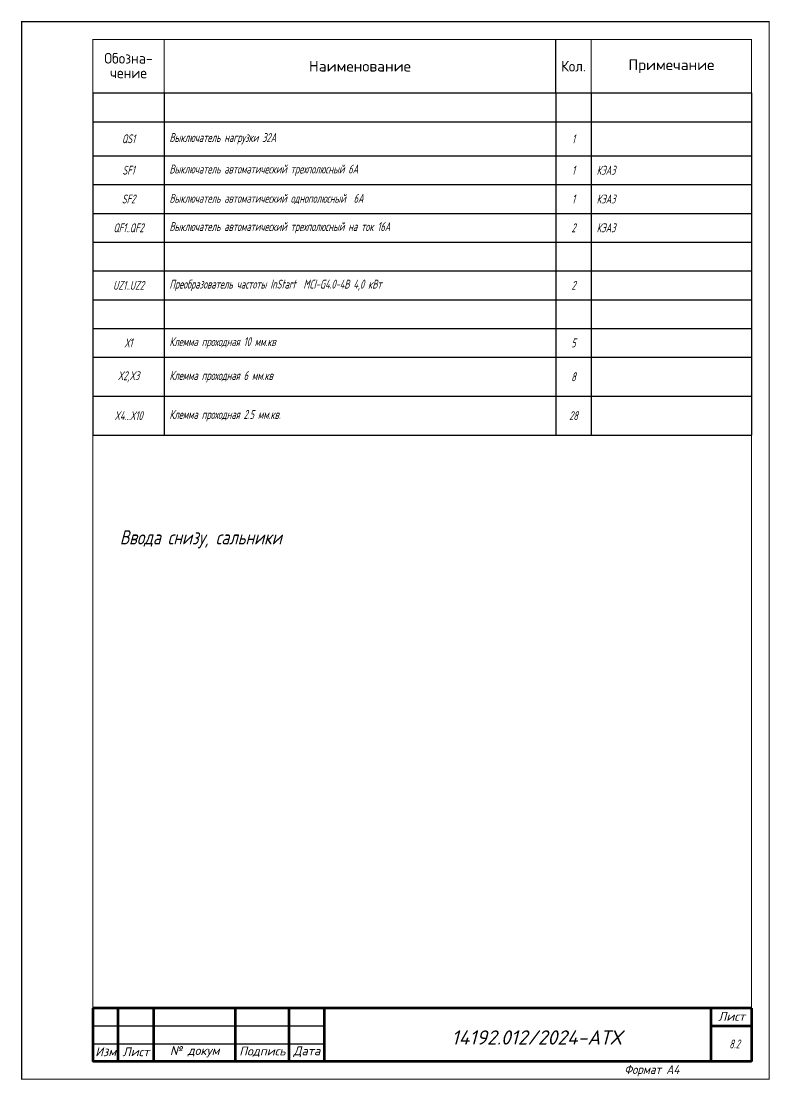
# Model space of a CAD drawing. Header units: millimetres. Extents: x 2725 to 10524, y 7125 to 11639.
# Drawn here: x 3650.5 to 3860.8, y 8296.9 to 8594.2 of the extents above; entities that cross this region are included whole.
import ezdxf
from ezdxf.enums import TextEntityAlignment as Align

# ---------------------------------------------------------------- set-up
doc = ezdxf.new("R2010")
doc.units = ezdxf.units.MM
doc.header["$LTSCALE"] = 4
doc.linetypes.add('SolidLine', pattern=[0])
doc.layers.add('SHTAMP', color=7, linetype='SolidLine', lineweight=25)
doc.layers.add('Основеая', color=5, linetype='Continuous', lineweight=60)
for name, color, linetype in [('SYMS', 7, 'Continuous'), ('Вспомогательная', 1, 'Continuous'), ('Текст', 2, 'Continuous')]:
    doc.layers.add(name, color=color, linetype=linetype)
doc.styles.add('Geniso25.100.15', font='geniso.shx', dxfattribs={"oblique": 15, "height": 2.5})
doc.styles.add('ISOCPEUR', font='isocpeui.ttf')
doc.styles.add('Simplex00.10.00', font='simplex.shx')
doc.styles.add('Simplex25.085.15', font='', dxfattribs={"width": 0.85, "oblique": 15, "height": 2.5})
doc.styles.add('Simplex30.100.00', font='simplex.shx', dxfattribs={"height": 3})
doc.styles.add('ГОСТ', font='isocpeur.ttf', dxfattribs={"oblique": 15})
doc.styles.add('Стиль мой-1', font='', dxfattribs={"width": 0.85, "oblique": 15, "height": 2.5})
doc.styles.get('Simplex25.085.15').set_extended_font_data('GOST type A')
doc.styles.get('Стиль мой-1').set_extended_font_data('GOST type A')

# ---------------------------------------------------------------- blocks, each defined once
blk = doc.blocks.new('Формат А4')
at = {"color": 0, "linetype": 'Continuous', "const_width": 0.3}
for points in [[(0, 0), (210, 0), (210, -297), (0, -297)], [(20, -292), (20, -5), (205, -5), (205, -292)]]:
    blk.add_lwpolyline(points, close=True, dxfattribs=at)
at = {"color": 0, "linetype": 'Continuous', "style": 'Geniso25.100.15', "oblique": 15}
blk.add_text('Формат А4', height=2.5, dxfattribs=at).set_placement((177, -294.25), align=Align.MIDDLE_CENTER)
blk = doc.blocks.new('*U14')
at = {"color": 0, "linetype": 'Continuous', "lineweight": -2, "const_width": 0.3}
blk.add_lwpolyline([(0, -15), (185, -15), (185, 0), (0, 0)], close=True, dxfattribs=at)
at = {"color": 0, "linetype": 'Continuous', "lineweight": -2, "ltscale": 0.85, "const_width": 0.3}
for points in [[(20, 0), (20, -15)], [(130, 0), (130, -15)], [(140, 0), (140, -15)]]:
    blk.add_lwpolyline(points, dxfattribs=at)
at = {"color": 0, "linetype": 'Continuous', "ltscale": 10, "style": 'Simplex30.100.00', "width": 0.9}
for s, p in [('Обозна-', (10, -5.26)), ('чение', (10, -9.37)), ('Кол.', (135, -7.5))]:
    blk.add_text(s, height=3, dxfattribs=at).set_placement(p, align=Align.MIDDLE)
at = {"color": 0, "linetype": 'Continuous', "ltscale": 10, "style": 'Simplex30.100.00'}
for s, p in [('Примечание', (162.5, -7.5)), ('Наименование', (75, -7.5))]:
    blk.add_text(s, height=3, dxfattribs=at).set_placement(p, align=Align.MIDDLE)
blk = doc.blocks.new('*T229')
at = {"color": 0, "linetype": 'ByBlock', "lineweight": -2, "transparency": 16777216}
for p, q in [((0, 0), (185, 0)), ((0, 0), (0, -96.11)), ((20, 0), (20, -96.11)), ((130, 0), (130, -96.11)), ((140, 0), (140, -96.11)), ((185, 0), (185, -96.11)), ((0, -8.08), (185, -8.08)), ((0, -17.68), (185, -17.68)), ((0, -25.76), (185, -25.76)), ((0, -33.84), (185, -33.84)), ((0, -41.92), (185, -41.92)), ((0, -50), (185, -50)), ((0, -58.08), (185, -58.08)), ((0, -66.16), (185, -66.16)), ((0, -74.24), (185, -74.24)), ((0, -85.18), (185, -85.18)), ((0, -96.11), (185, -96.11))]:
    blk.add_line(p, q, dxfattribs=at)
at = {"color": 0, "linetype": 'Continuous', "lineweight": -2, "transparency": 16777216, "char_height": 2.5, "style": 'Simplex25.085.15'}
for s, insert, width, attachment_point in [('QS1', (10, -12.88), 17, 5), ('Выключатель нагрузки 32А', (21.5, -12.88), 107, 4), ('1', (135, -12.88), 7, 5), ('SF1', (10, -21.72), 17, 5), ('Выключатель автоматический трехполюсный 6А ', (21.5, -21.72), 107, 4), ('1', (135, -21.72), 7, 5), ('КЭАЗ', (141.5, -21.72), 42, 4), ('SF2', (10, -29.8), 17, 5), ('Выключатель автоматический однополюсный  6А', (21.5, -29.8), 107, 4), ('1', (135, -29.8), 7, 5), ('КЭАЗ', (141.5, -29.8), 42, 4), ('QF1..QF2', (10, -37.88), 17, 5), ('Выключатель автоматический трехполюсный на ток 16А', (21.5, -37.88), 107, 4), ('2', (135, -37.88), 7, 5), ('КЭАЗ', (141.5, -37.88), 42, 4), ('UZ1..UZ2', (10, -54.04), 17, 5), ('Преобразователь частоты InStart  MCI-G4.0-4B 4,0 кВт', (21.5, -54.04), 107, 4), ('2', (135, -54.04), 7, 5), ('Х1', (10, -70.2), 17, 5), ('Клемма проходная 10 мм.кв', (21.5, -70.2), 107, 4), ('5', (135, -70.2), 7, 5), ('X2,X3', (10, -79.71), 17, 5), ('Клемма проходная 6 мм.кв', (21.5, -79.71), 107, 4), ('8', (135, -79.71), 7, 5), ('Клемма проходная 2.5 мм.кв.', (21.5, -90.64), 107, 4), ('X4...X10', (10, -90.64), 17, 5), ('28', (135, -90.64), 7, 5)]:
    blk.add_mtext(s, dxfattribs=dict(at, insert=insert, width=width, attachment_point=attachment_point))

msp = doc.modelspace()

# ---------------------------------------------------------------- linework, layer by layer
at = {"layer": 'Вспомогательная', "color": 7}
for p, q in [((3670.61, 8312.02), (3735.61, 8312.02)), ((3670.61, 8307.02), (3735.61, 8307.02)), ((3670.61, 8302.02), (3735.61, 8302.02))]:
    msp.add_line(p, q, dxfattribs=at)
at = {"layer": 'Основеая', "color": 7}
for p, q in [((3670.61, 8317.02), (3670.61, 8302.02)), ((3855.61, 8317.02), (3670.61, 8317.02)), ((3677.61, 8317.02), (3677.61, 8302.02)), ((3687.61, 8317.02), (3687.61, 8302.02)), ((3710.61, 8317.02), (3710.61, 8302.02)), ((3725.61, 8317.02), (3725.61, 8302.02)), ((3735.61, 8317.02), (3735.61, 8302.02)), ((3844.18, 8317.02), (3844.18, 8302.02)), ((3855.61, 8317.02), (3855.61, 8302.02)), ((3844.18, 8312.02), (3855.61, 8312.02)), ((3855.61, 8302.02), (3670.61, 8302.02))]:
    msp.add_line(p, q, dxfattribs=at)

# ---------------------------------------------------------------- block references
for name, p in [('Формат А4', (3650.61, 8594.02)), ('*U14', (3670.61, 8589.02)), ('*T229', (3670.61, 8574.02))]:
    msp.add_blockref(name, p)

# ---------------------------------------------------------------- texts
at = {"color": 7, "lineweight": 25, "insert": (3849.37, 8308.18), "char_height": 2.5, "attachment_point": 1, "style": 'Стиль мой-1'}
msp.add_mtext_dynamic_manual_height_columns('8.2', width=5.3031, gutter_width=12.5, heights=[0], dxfattribs=at)
at = {"layer": 'SHTAMP', "color": 0, "style": 'ISOCPEUR'}
msp.add_text('14192.012/2024-АТХ', height=4, dxfattribs=at).set_placement((3795.2, 8306.76), align=Align.CENTER)
at = {"layer": 'SYMS', "color": 30, "linetype": 'Continuous', "true_color": 0xf26722, "style": 'Simplex00.10.00', "oblique": 15, "width": 0.75}
msp.add_text('Ввода снизу, сальники', height=4, dxfattribs=at).set_placement((3678.16, 8447.21))
at = {"layer": 'Текст', "color": 7, "char_height": 2.5, "style": 'ГОСТ'}
for s, insert, width, attachment_point in [('{\\fISOCPEUR|b0|i0|c204|p34;Лист}', (3853.79, 8314.68), 11.4585, 6), ('{\\fISOCPEUR|b0|i0|c204|p34;Изм}', (3674.21, 8304.75), 7, 5), ('{\\fISOCPEUR|b0|i0|c204|p34;Лист}', (3682.71, 8304.75), 10, 5), ('{\\fISOCPEUR|b0|i0|c204|p34;№ докум}', (3699.21, 8304.75), 23, 5), ('{\\fISOCPEUR|b0|i0|c204|p34;Подпись}', (3718.21, 8304.75), 15, 5), ('{\\fISOCPEUR|b0|i0|c204|p34;Дата}', (3730.71, 8304.75), 10, 5)]:
    msp.add_mtext(s, dxfattribs=dict(at, insert=insert, width=width, attachment_point=attachment_point))

doc.saveas('drawing.dxf')
